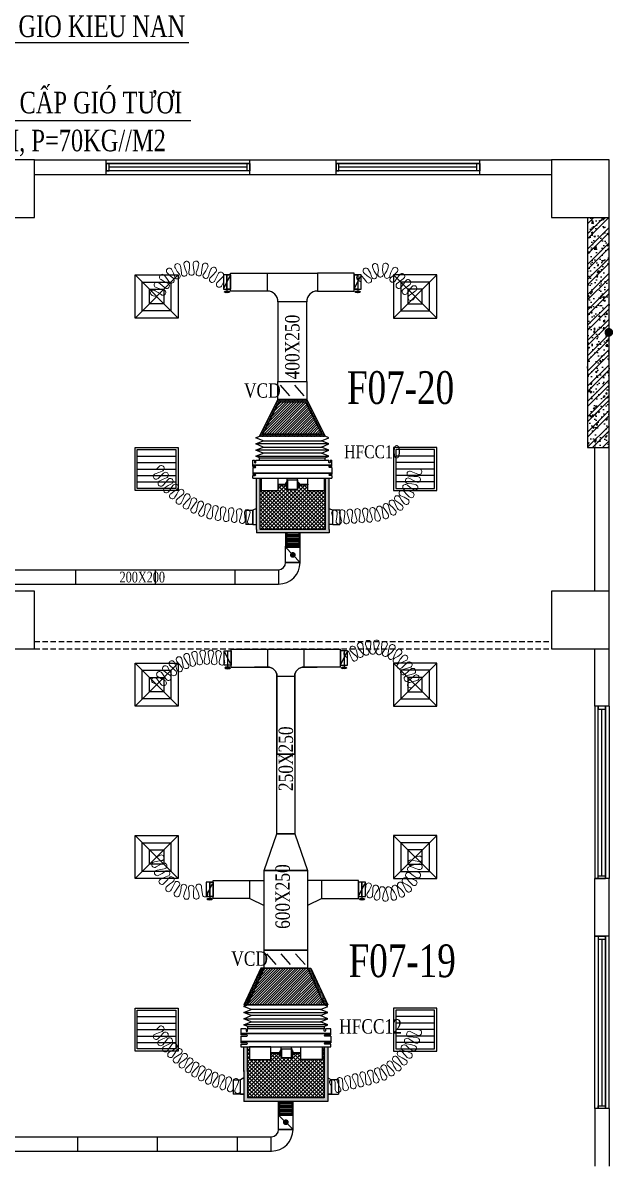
# Model space of a CAD drawing. Header units: metres. Extents: x 352651 to 1421851, y -87441 to -24441.
# Drawn here: x 925221 to 933439, y -48460 to -32552 of the extents above; entities that cross this region are included whole.
import ezdxf
from ezdxf.enums import TextEntityAlignment as Align

# ---------------------------------------------------------------- set-up
doc = ezdxf.new("R2010")
doc.units = ezdxf.units.M
doc.header["$LTSCALE"] = 300
doc.header["$MEASUREMENT"] = 0
doc.linetypes.add('DASHED2', pattern=[0.375, 0.25, -0.125])
for name, color, linetype in [('100', 2, 'CONTINUOUS'), ('bat noi mem', 4, 'CONTINUOUS'), ('CUA', 8, 'CONTINUOUS'), ('CUAGIO', 2, 'CONTINUOUS'), ('HATCH', 145, 'CONTINUOUS'), ('KHUAT', 8, 'DASHED2'), ('KT', 1, 'CONTINUOUS'), ('THAY', 9, 'CONTINUOUS'), ('thiet bi', 11, 'CONTINUOUS'), ('TUONG', 7, 'CONTINUOUS'), ('vach', 6, 'CONTINUOUS')]:
    doc.layers.add(name, color=color, linetype=linetype)
doc.layers.add('noi mem', color=5, linetype='BATTING', lineweight=0)
doc.styles.add('20', font='vntimeh.shx', dxfattribs={"width": 0.75, "bigfont": 'vns.shx'})
doc.styles.add('PHU', font='vntimeh.shx', dxfattribs={"width": 0.8})
doc.styles.add('ROMANS', font='romans.shx', dxfattribs={"width": 0.75, "bigfont": 'romancvn.shx'})
doc.styles.add('VNCC-RMD', font='vntimeh.shx', dxfattribs={"width": 0.75, "height": 300, "bigfont": 'vns.shx'})
doc.linetypes.add('BATTING', pattern='A,0.0001,-0.1,[134,ltypeshp.shx,S=0.1,R=0,X=-0.1,Y=0],-0.2,[134,ltypeshp.shx,S=0.1,R=180,X=0.1,Y=0],-0.1', length=0.4001)
pattern_1 = [(0, (467695.674, -331490.506), (6.25, 12.5), [0, -12.5])]

# ---------------------------------------------------------------- blocks, each defined once
blk = doc.blocks.new('cot1')
at = {"layer": 'vach'}
blk.add_lwpolyline([(-400, -400), (400, -400), (400, 400), (-400, 400)], close=True, dxfattribs=at)
blk = doc.blocks.new('SAD')
at = {"layer": 'CUAGIO', "color": 8}
for p, q in [((-300, -300), (300, 300)), ((300, -300), (-300, 300))]:
    blk.add_line(p, q, dxfattribs=at)
at = {"layer": 'CUAGIO'}
blk.add_lwpolyline([(300, -300), (300, 300), (-300, 300), (-300, -300)], close=True, dxfattribs=at)
at = {"layer": 'CUAGIO', "color": 8}
for points in [[(200, -200), (200, 200), (-200, 200), (-200, -200)], [(100, -100), (100, 100), (-100, 100), (-100, -100)]]:
    blk.add_lwpolyline(points, close=True, dxfattribs=at)
blk = doc.blocks.new('SAG')
at = {"layer": 'CUAGIO'}
for p, q in [((-300, 300), (-300, -300)), ((300, 300), (-300, 300)), ((300, -300), (300, 300)), ((-300, -300), (300, -300))]:
    blk.add_line(p, q, dxfattribs=at)
at = {"layer": 'CUAGIO', "color": 8}
for p, q in [((-270, 270), (-270, -270)), ((270, 270), (-270, 270)), ((-180, -270), (-180, 270)), ((-90, -270), (-90, 270)), ((0, -270), (0, 270)), ((90, -270), (90, 270)), ((180, -270), (180, 270)), ((270, -270), (270, 270)), ((-270, -270), (270, -270))]:
    blk.add_line(p, q, dxfattribs=at)
blk = doc.blocks.new('1-van gio D200')
at = {"layer": 'CUAGIO'}
h = blk.add_hatch(dxfattribs=at)
h.set_pattern_fill('ANSI31', color=256, scale=100, style=0)
edge = h.paths.add_edge_path()
edge.add_ellipse((486127, -58494), major_axis=(-38.1, 0), ratio=0.310482, start_angle=0, end_angle=360, ccw=False)
for p, q in [((486167, -58437), (486087, -58277)), ((486127, -58257), (486127, -58494))]:
    blk.add_line(p, q, dxfattribs=at)
at = {"layer": 'CUAGIO', "const_width": 3}
for points in [[(486127, -58457), (486177, -58457), (486177, -58257), (486077, -58257), (486077, -58457), (486127, -58457)], [(486167, -58437), (486087, -58277)], [(486127, -58257), (486127, -58494)]]:
    blk.add_lwpolyline(points, dxfattribs=at)
at = {"layer": 'CUAGIO'}
blk.add_lwpolyline([(486177, -58457), (486077, -58457), (486077, -58257), (486177, -58257)], close=True, dxfattribs=at)
at = {"layer": 'CUAGIO', "const_width": 5.35}
blk.add_lwpolyline([(486131, -58357, -1), (486123, -58357, -1)], format="xyb", close=True, dxfattribs=at)
at = {"layer": 'CUAGIO', "extrusion": (0, 0, -1)}
blk.add_ellipse((486127, -58494), major_axis=(-38.1, 0), ratio=0.310482, start_param=-1.570796, end_param=4.712389, dxfattribs=at)
blk = doc.blocks.new('bac noi mem')
at = {"layer": 'bat noi mem'}
for p, q in [((493887, -64673), (493867, -64693)), ((494067, -64693), (493867, -64693)), ((493867, -64693), (493887, -64713)), ((493887, -64713), (493867, -64733)), ((494067, -64733), (493867, -64733)), ((493867, -64733), (493887, -64753)), ((494047, -64673), (493887, -64673)), ((494047, -64713), (493887, -64713)), ((494047, -64673), (494067, -64693)), ((494067, -64693), (494047, -64713)), ((494047, -64713), (494067, -64733)), ((494067, -64733), (494047, -64753)), ((493887, -64753), (493867, -64773)), ((494067, -64773), (493867, -64773)), ((493867, -64773), (493887, -64793)), ((493887, -64793), (493867, -64813)), ((494067, -64813), (493867, -64813)), ((493867, -64813), (493887, -64833)), ((493887, -64833), (493867, -64853)), ((494067, -64853), (493867, -64853)), ((493867, -64853), (493887, -64873)), ((494047, -64753), (493887, -64753)), ((494047, -64793), (493887, -64793)), ((494047, -64833), (493887, -64833)), ((494047, -64873), (493887, -64873)), ((494047, -64753), (494067, -64773)), ((494067, -64773), (494047, -64793)), ((494047, -64793), (494067, -64813)), ((494067, -64813), (494047, -64833)), ((494047, -64833), (494067, -64853)), ((494067, -64853), (494047, -64873))]:
    blk.add_line(p, q, dxfattribs=at)

msp = doc.modelspace()

# ---------------------------------------------------------------- hatches: boundary and pattern name
at = {"layer": 'CUAGIO'}
h = msp.add_hatch(dxfattribs=at)
h.set_pattern_fill('DOTS', color=256, scale=200, style=0)
h.set_pattern_definition([(0, (85841.88, -151738.828), (6.25, 12.5), [0, -12.5])])
h.paths.add_polyline_path([(929380.7, -38273.9), (928564.1, -38273.9), (928790.9, -37823.9), (929153.9, -37823.9)], flags=16)
h.paths.add_polyline_path([(929429.4, -38303.9), (928515.4, -38303.9), (928772.4, -37793.9), (929172.4, -37793.9)])
h = msp.add_hatch(dxfattribs=at)
h.set_pattern_fill('ANSI31', color=256, scale=200, style=0)
h.set_pattern_definition([(45, (85841.88, -151738.828), (-17.6776695, 17.6776695), [])])
h.paths.add_polyline_path([(929231.1, -37977), (929182.1, -37977), (929182.1, -38273.9), (929380.7, -38273.9)])
h.paths.add_polyline_path([(929182.1, -37977), (928713.7, -37977), (928582.1, -38238.1), (928582.1, -38273.9), (929182.1, -38273.9)])
h.paths.add_polyline_path([(929182.1, -37879.9), (929153.9, -37823.9), (928790.9, -37823.9), (928713.7, -37977), (929182.1, -37977)])
h.paths.add_polyline_path([(929182.1, -37879.9), (929182.1, -37977), (929231.1, -37977)])
h = msp.add_hatch(dxfattribs=at)
h.set_pattern_fill('DOTS', color=2, scale=200, style=0)
h.set_pattern_definition([(0, (355867.373, 17943.082), (6.25, 12.5), [0, -12.5])])
h.paths.add_polyline_path([(929436.4, -39599.4), (928522.8, -39599.4), (928522.8, -38889.4), (928472.8, -38889.4), (928472.8, -39599.4), (928472.8, -39649.4), (929486.4, -39649.4), (929486.4, -39599.4), (929486.4, -38889.4), (929436.4, -38889.4)])
at = {"layer": 'CUAGIO', "ltscale": 1.5}
h = msp.add_hatch(dxfattribs=at)
h.set_pattern_fill('ANSI37', color=9, scale=300, style=0)
h.set_pattern_definition([(45, (466693.974, -539.78), (-26.5165043, 26.5165043), []), (135, (466693.974, -539.78), (-26.5165043, -26.5165043), [])])
h.paths.add_polyline_path([(929436.4, -39599.4), (929436.4, -38889.4), (929417.3, -38889.4), (929417.3, -39064.4), (929187.1, -39064.4), (929187.1, -38981.5), (929067.4, -38981.5), (929067.4, -38997.1), (929056.9, -38997.1), (929056.9, -39012.9), (929047, -39012.9), (929047, -39037.9, -1), (929040.5, -39040), (928904.3, -39040, -1), (928897.8, -39037.9), (928897.8, -39012.9), (928887.9, -39012.9), (928887.9, -38997.1), (928877.4, -38997.1), (928877.4, -38981.5), (928772.1, -38981.5), (928772.1, -39064.4), (928541.9, -39064.4), (928541.9, -38889.4), (928522.8, -38889.4), (928522.8, -39599.4)])
at = {"layer": 'CUAGIO'}
h = msp.add_hatch(dxfattribs=at)
h.set_pattern_fill('DOTS', color=256, scale=200, style=0)
h.set_pattern_definition(pattern_1)
h.paths.add_polyline_path([(928348.6, -46215.4), (928298.6, -46215.4), (928532.1, -45705.4), (928582.1, -45705.4)])
h = msp.add_hatch(dxfattribs=at)
h.set_pattern_fill('ANSI31', color=256, scale=200, style=0)
h.set_pattern_definition([(45, (85841.88, -89186.35), (-17.6776695, 17.6776695), [])])
h.paths.add_polyline_path([(929182.1, -45705.4), (928582.1, -45705.4), (928348.6, -46215.4), (929415.6, -46215.4)])
h = msp.add_hatch(dxfattribs=at)
h.set_pattern_fill('DOTS', color=256, scale=200, style=0)
h.set_pattern_definition(pattern_1)
h.paths.add_polyline_path([(929182.1, -45705.4), (929232.1, -45705.4), (929465.6, -46215.4), (929415.6, -46215.4)])
h = msp.add_hatch(dxfattribs=at)
h.set_pattern_fill('DOTS', color=2, scale=200, style=0)
h.set_pattern_definition([(0, (377788.366, 9924.605), (6.25, 12.5), [0, -12.5])])
h.paths.add_polyline_path([(929465.6, -46800.9), (929415.6, -46800.9), (929415.6, -47510.9), (928348.6, -47510.9), (928348.6, -47128.2), (928348.6, -46800.9), (928298.6, -46800.9), (928298.6, -47143.2), (928298.6, -47560.9), (929465.6, -47560.9)])
at = {"layer": 'CUAGIO', "ltscale": 1.5}
h = msp.add_hatch(dxfattribs=at)
h.set_pattern_fill('ANSI37', color=9, scale=300, angle=360, style=0)
h.set_pattern_definition([(45, (461503.714, -651.24), (-26.5165043, 26.5165043), []), (135, (461503.714, -651.24), (-26.5165043, -26.5165043), [])])
h.paths.add_polyline_path([(929415.6, -47510.9), (929415.6, -46800.9), (929389.6, -46800.9), (929389.6, -46975.9), (929089.6, -46975.9), (929089.6, -46892.9), (928984.3, -46892.9), (928984.3, -46908.6), (928973.8, -46908.6), (928973.8, -46924.4), (928963.9, -46924.4), (928963.9, -46949.3, -1), (928957.4, -46951.4), (928821.2, -46951.4, -1), (928814.8, -46949.3), (928814.8, -46924.4), (928804.9, -46924.4), (928804.9, -46908.6), (928794.3, -46908.6), (928794.3, -46892.9), (928674.7, -46892.9), (928674.7, -46975.9), (928374.7, -46975.9), (928374.7, -46800.9), (928348.6, -46800.9), (928348.6, -47143.2), (928348.6, -47510.9)])
at = {"layer": 'HATCH', "linetype": 'Continuous'}
h = msp.add_hatch(dxfattribs=at)
h.set_pattern_fill('ANSI32,_O', color=256, scale=400)
h.set_pattern_definition([(45, (444749.62, -347750.56), (-106.066017, 106.066017), []), (45, (444820.33, -347750.56), (-106.066017, 106.066017), [])])
h.paths.add_polyline_path([(933282.1, -35259.6), (933082.1, -35259.6), (933082.1, -38459.6), (933282.1, -38459.6)])
h.paths.add_polyline_path([(933382.1, -35259.6), (933282.1, -35259.6), (933282.1, -38459.6), (933382.1, -38459.6)])
h = msp.add_hatch(dxfattribs=at)
h.set_pattern_fill('AR-CONC,_O', color=256, scale=30)
h.set_pattern_definition([(50, (444749.62, -347750.56), (215.178055, -18.82564), [22.5, -247.5]), (355, (444749.62, -347750.56), (-41.6254, 225.65764), [18, -198]), (100.4514, (444767.56, -347752.12), (173.552815, 206.83186), [19.12206, -210.34263]), (46.1842, (444749.62, -347690.56), (320.17231, -49.6557), [33.75, -371.25]), (96.6356, (444776.3, -347694.7), (280.39881, 292.23536), [28.68309, -315.5139]), (351.1842, (444749.62, -347690.56), (280.39858, 292.23558), [27, -297]), (21, (444779.62, -347705.56), (179.072116, -120.785667), [22.5, -247.5]), (326, (444779.62, -347705.56), (72.9946, 217.54501), [18, -198]), (71.4514, (444794.55, -347715.62), (252.06679, 96.75915), [19.12206, -210.34263]), (37.5, (444749.624, -347750.555), (3.647957, 99.868156), [0, -195.6, 0, -201, 0, -198.75]), (7.5, (444749.62, -347750.56), (78.920861, 118.323514), [0, -114.6, 0, -191.1, 0, -75.75]), (327.5, (444682.724, -347750.555), (160.146731, -6.766462), [0, -75, 0, -234, 0, -310.5]), (317.5, (444652.72, -347750.56), (174.95585, 30.031495), [0, -97.5, 0, -155.4, 0, -220.5])])
h.paths.add_polyline_path([(933282.1, -35259.6), (933082.1, -35259.6), (933082.1, -38459.6), (933282.1, -38459.6)])
h.paths.add_polyline_path([(933382.1, -35259.6), (933282.1, -35259.6), (933282.1, -38459.6), (933382.1, -38459.6), (933382.1, -36888, -0.4466567), (933348.9, -36858.2, -0.4466567), (933382.1, -36828.4)])

# ---------------------------------------------------------------- linework, layer by layer
at = {"layer": '100', "color": 3}
msp.add_line((922429.6, -33912.1), (927560, -33912.1), dxfattribs=at)
at = {"layer": 'bat noi mem'}
for p, q in [((929429.4, -38303.9), (928515.4, -38303.9)), ((929479.4, -38411.1), (928465.4, -38411.1)), ((928565.4, -38368.2), (929379.4, -38368.2)), ((928565.4, -38453.9), (929379.4, -38453.9)), ((929479.4, -38496.8), (928465.4, -38496.8)), ((928465.4, -38582.5), (929479.4, -38582.5)), ((929379.4, -38539.6), (928565.4, -38539.6)), ((928348.6, -46215.4), (929415.6, -46215.4)), ((929415.6, -46215.4), (928348.6, -46215.4)), ((929365.6, -46279.7), (928398.6, -46279.7)), ((928298.6, -46322.5), (929465.6, -46322.5)), ((928298.6, -46408.2), (929465.6, -46408.2)), ((929365.6, -46365.4), (928398.6, -46365.4)), ((929465.6, -46493.9), (928298.6, -46493.9)), ((928398.6, -46451.1), (929365.6, -46451.1)), ((928782.1, -47569.6), (928790.8, -47560.9)), ((928982.1, -47569.6), (928973.4, -47560.9)), ((928982.1, -47569.6), (928782.1, -47569.6)), ((928782.1, -47569.6), (928802.1, -47589.6)), ((928802.1, -47589.6), (928782.1, -47609.6)), ((928982.1, -47609.6), (928782.1, -47609.6)), ((928782.1, -47609.6), (928802.1, -47629.6)), ((928802.1, -47629.6), (928782.1, -47649.6)), ((928982.1, -47649.6), (928782.1, -47649.6)), ((928782.1, -47649.6), (928802.1, -47669.6)), ((928802.1, -47669.6), (928782.1, -47689.6)), ((928982.1, -47689.6), (928782.1, -47689.6)), ((928782.1, -47689.6), (928802.1, -47709.6)), ((928802.1, -47709.6), (928782.1, -47729.6)), ((928962.1, -47589.6), (928802.1, -47589.6)), ((928962.1, -47629.6), (928802.1, -47629.6)), ((928962.1, -47669.6), (928802.1, -47669.6)), ((928962.1, -47709.6), (928802.1, -47709.6)), ((928982.1, -47569.6), (928962.1, -47589.6)), ((928962.1, -47589.6), (928982.1, -47609.6)), ((928982.1, -47609.6), (928962.1, -47629.6)), ((928962.1, -47629.6), (928982.1, -47649.6)), ((928982.1, -47649.6), (928962.1, -47669.6)), ((928962.1, -47669.6), (928982.1, -47689.6)), ((928982.1, -47689.6), (928962.1, -47709.6)), ((928962.1, -47709.6), (928982.1, -47729.6)), ((928982.1, -47729.6), (928782.1, -47729.6)), ((928782.1, -47729.6), (928802.1, -47749.6)), ((928962.1, -47749.6), (928802.1, -47749.6)), ((928982.1, -47729.6), (928962.1, -47749.6))]:
    msp.add_line(p, q, dxfattribs=at)
for points in [[(928515.4, -38603.9), (928465.4, -38582.5), (928565.4, -38539.6), (928465.4, -38496.8), (928565.4, -38453.9), (928465.4, -38411.1), (928565.4, -38368.2), (928465.4, -38325.3), (928515.4, -38303.9)], [(929429.4, -38603.9), (929479.4, -38582.5), (929379.4, -38539.6), (929479.4, -38496.8), (929379.4, -38453.9), (929479.4, -38411.1), (929379.4, -38368.2), (929479.4, -38325.3), (929429.4, -38303.9)], [(928348.6, -46515.4), (928298.6, -46493.9), (928398.6, -46451.1), (928298.6, -46408.2), (928398.6, -46365.4), (928298.6, -46322.5), (928398.6, -46279.7), (928298.6, -46236.8), (928348.6, -46215.4)], [(929415.6, -46515.4), (929465.6, -46493.9), (929365.6, -46451.1), (929465.6, -46408.2), (929365.6, -46365.4), (929465.6, -46322.5), (929365.6, -46279.7), (929465.6, -46236.8), (929415.6, -46215.4)]]:
    msp.add_lwpolyline(points, dxfattribs=at)
at = {"layer": 'CUA', "linetype": 'Continuous'}
for p, q in [((926382.1, -34509.6), (928382.1, -34509.6)), ((928382.1, -34509.6), (926382.1, -34509.6)), ((929582.1, -34509.6), (931582.1, -34509.6)), ((931582.1, -34509.6), (929582.1, -34509.6)), ((928382.1, -34609.6), (926382.1, -34609.6)), ((928342.1, -34559.6), (926422.1, -34559.6)), ((931582.1, -34609.6), (929582.1, -34609.6)), ((931542.1, -34559.6), (929622.1, -34559.6)), ((933232.1, -44459.6), (933232.1, -42059.6)), ((933282.1, -44419.6), (933282.1, -42099.6)), ((933332.1, -42059.6), (933332.1, -44459.6)), ((933332.1, -44459.6), (933332.1, -42059.6)), ((933232.1, -45259.6), (933232.1, -47659.6)), ((933282.1, -45299.6), (933282.1, -47619.6)), ((933332.1, -47659.6), (933332.1, -45259.6)), ((933332.1, -45259.6), (933332.1, -47659.6))]:
    msp.add_line(p, q, dxfattribs=at)
for points in [[(926382.1, -34609.6), (926422.1, -34609.6), (926422.1, -34509.6), (926382.1, -34509.6)], [(928382.1, -34609.6), (928342.1, -34609.6), (928342.1, -34509.6), (928382.1, -34509.6)], [(929582.1, -34609.6), (929622.1, -34609.6), (929622.1, -34509.6), (929582.1, -34509.6)], [(931582.1, -34609.6), (931542.1, -34609.6), (931542.1, -34509.6), (931582.1, -34509.6)], [(933232.1, -42059.6), (933232.1, -42099.6), (933332.1, -42099.6), (933332.1, -42059.6)], [(933232.1, -44459.6), (933232.1, -44419.6), (933332.1, -44419.6), (933332.1, -44459.6)], [(933232.1, -45259.6), (933232.1, -45299.6), (933332.1, -45299.6), (933332.1, -45259.6)], [(933232.1, -47659.6), (933232.1, -47619.6), (933332.1, -47619.6), (933332.1, -47659.6)]]:
    msp.add_lwpolyline(points, close=True, dxfattribs=at)
at = {"layer": 'CUAGIO', "color": 3}
msp.add_line((927530, -32831.9), (922792.4, -32831.9), dxfattribs=at)
at = {"layer": 'CUAGIO', "ltscale": 1.5}
for p, q in [((928622.4, -36033.9), (929322.4, -36033.9)), ((928122.1, -41265.4), (929642.1, -41265.4))]:
    msp.add_line(p, q, dxfattribs=at)
at = {"layer": 'CUAGIO', "color": 2}
for p, q in [((928772.4, -36433.9), (928772.4, -37543.9)), ((929172.4, -37543.9), (929172.4, -36433.9)), ((928472.8, -39599.4), (928472.8, -39649.4)), ((929436.4, -39599.4), (928522.8, -39599.4)), ((929486.4, -39599.4), (929486.4, -39649.4)), ((929415.6, -46800.9), (929415.6, -47510.9)), ((929465.6, -46800.9), (929465.6, -47560.9)), ((929465.6, -47560.9), (928298.6, -47560.9)), ((929415.6, -47510.9), (928348.6, -47510.9)), ((928782.1, -47950.9), (928782.1, -47560.9)), ((928982.1, -47950.9), (928982.1, -47560.9)), ((928782.1, -47749.6), (928982.1, -47749.6)), ((928782.1, -47949.6), (928982.1, -47949.6))]:
    msp.add_line(p, q, dxfattribs=at)
at = {"layer": 'CUAGIO'}
for p, q in [((929172.4, -36433.9), (928772.4, -36433.9)), ((928939.3, -37743.2), (928805.5, -37594.6)), ((929139.3, -37743.2), (929005.5, -37594.6)), ((928472.8, -39599.4), (928472.8, -38889.4)), ((928522.8, -38889.4), (928522.8, -38889.4)), ((928522.8, -39599.4), (928522.8, -38889.4)), ((929436.4, -38889.4), (929436.4, -38889.4)), ((929436.4, -39599.4), (929436.4, -38889.4)), ((929486.4, -39599.4), (929486.4, -38889.4)), ((928323.1, -39334.1), (928323.1, -39534.1)), ((928422.8, -39334.1), (928422.8, -39534.1)), ((928422.8, -39534.1), (928422.8, -39334.1)), ((929536.4, -39534.1), (929536.4, -39334.1)), ((929536.4, -39534.1), (929536.4, -39334.1)), ((929636.1, -39334.1), (929636.1, -39534.1)), ((928422.8, -39534.1), (928323.1, -39534.1)), ((929536.4, -39534.1), (929636.1, -39534.1)), ((929486.4, -39649.4), (928472.8, -39649.4)), ((929079.6, -40060.3), (929079.6, -39649.4)), ((928879.6, -40060.3), (928879.6, -39835.1)), ((929079.6, -39849.4), (928879.6, -39849.4)), ((928879.6, -39849.4), (929079.6, -40060.3)), ((929079.6, -40060.3), (929079.6, -39915.3)), ((928879.6, -40060.3), (929079.6, -40060.3)), ((929079.6, -40060.3), (928879.6, -40060.3)), ((929079.6, -40060.3), (928879.6, -40060.3)), ((918582, -40160.3), (928779.6, -40160.3)), ((925952, -40160.3), (925952, -40360.3)), ((927062, -40160.3), (927062, -40360.3)), ((928172, -40160.3), (928172, -40360.3)), ((928779.6, -40160.3), (928779.6, -40360.3)), ((923890.8, -40360.3), (928779.6, -40360.3)), ((928122.1, -41515.4), (928122.1, -41265.4)), ((928632.1, -41515.4), (928632.1, -41265.4)), ((929132.1, -41265.4), (929132.1, -41515.4)), ((929642.1, -41515.4), (929642.1, -41265.4)), ((928757.1, -41640.4), (929007.1, -41640.4)), ((927872.1, -44733.5), (927872.1, -44483.5)), ((927872.1, -44483.5), (928582.1, -44483.5)), ((928382.1, -44733.5), (928382.1, -44483.5)), ((929892.1, -44483.5), (929182.1, -44483.5)), ((929382.1, -44733.5), (929382.1, -44483.5)), ((929892.1, -44733.5), (929892.1, -44483.5)), ((928382.1, -44733.5), (927872.1, -44733.5)), ((928382.1, -44733.5), (928582.1, -44833.5)), ((929382.1, -44733.5), (929182.1, -44833.5)), ((929382.1, -44733.5), (929892.1, -44733.5)), ((929182.1, -45455.4), (928582.1, -45455.4)), ((928749.1, -45654.7), (928615.2, -45506.1)), ((928949.1, -45654.7), (928815.2, -45506.1)), ((929149.1, -45654.7), (929015.2, -45506.1)), ((928532.1, -45705.4), (928298.6, -46215.4)), ((928582.1, -45705.4), (928348.6, -46215.4)), ((928582.1, -45705.4), (928532.1, -45705.4)), ((928532.1, -45705.4), (929232.1, -45705.4)), ((928582.1, -45705.4), (928532.1, -45705.4)), ((929182.1, -45705.4), (929415.6, -46215.4)), ((929182.1, -45705.4), (929232.1, -45705.4)), ((929182.1, -45705.4), (929232.1, -45705.4)), ((929232.1, -45705.4), (929465.6, -46215.4)), ((929465.6, -46215.4), (928298.6, -46215.4)), ((928298.6, -46215.4), (929465.6, -46215.4)), ((928348.6, -46215.4), (929415.6, -46215.4)), ((929415.6, -46215.4), (928348.6, -46215.4)), ((928298.6, -47143.2), (928298.6, -46800.9)), ((928348.6, -47143.2), (928348.6, -46800.9)), ((929415.6, -47128.2), (929415.6, -46800.9)), ((928298.6, -47128.2), (928298.6, -47560.9)), ((928348.6, -47128.2), (928348.6, -47510.9)), ((929415.6, -47128.2), (929415.6, -47509.1)), ((928148.9, -47256.9), (928148.9, -47456.9)), ((928248.6, -47456.9), (928248.6, -47256.9)), ((928248.6, -47456.9), (928248.6, -47256.9)), ((929515.6, -47256.9), (929515.6, -47456.9)), ((929515.6, -47456.9), (929515.6, -47256.9)), ((929615.3, -47256.9), (929615.3, -47456.9)), ((928248.6, -47456.9), (928148.9, -47456.9)), ((929515.6, -47456.9), (929615.3, -47456.9)), ((928782.1, -47749.6), (928982.1, -47949.6)), ((928782.1, -47963.5), (928782.1, -47752.6)), ((928982.1, -47963.5), (928982.1, -47752.6)), ((928982.1, -47963.5), (928982.1, -47752.6)), ((928982.1, -47949.6), (928782.1, -47949.6)), ((918507.1, -48049.6), (928682.1, -48049.6)), ((925987.1, -48249.6), (925987.1, -48049.6)), ((927097.1, -48249.6), (927097.1, -48049.6)), ((928207.1, -48250.9), (928207.1, -48050.9)), ((928678, -48249.6), (928678, -48049.6)), ((921547.1, -48249.6), (928682.1, -48249.6))]:
    msp.add_line(p, q, dxfattribs=at)
for points in [[(928062.4, -36058.9), (928112.4, -36058.9), (928112.4, -36258.9), (928062.4, -36258.9)], [(928622.4, -36283.9), (928112.4, -36283.9), (928112.4, -36033.9), (928622.4, -36033.9)], [(929322.4, -36283.9), (929832.4, -36283.9), (929832.4, -36033.9), (929322.4, -36033.9)], [(929832.4, -36058.9), (929882.4, -36058.9), (929882.4, -36258.9), (929832.4, -36258.9)], [(928772.4, -37543.9), (929172.4, -37543.9), (929172.4, -37793.9), (928772.4, -37793.9)], [(929429.4, -38303.9), (928515.4, -38303.9), (928772.4, -37793.9), (929172.4, -37793.9)], [(929380.7, -38273.9), (928564.1, -38273.9), (928790.9, -37823.9), (929153.9, -37823.9)], [(929079.6, -39649.4), (928879.6, -39649.4), (928879.6, -39849.4), (929079.6, -39849.4)], [(928757.1, -43835.4), (928757.1, -42725.4), (929007.1, -42725.4), (929007.1, -43835.4)], [(929182.1, -44345.4), (928582.1, -44345.4), (928757.1, -43835.4), (929007.1, -43835.4)], [(927872.1, -44708.5), (927822.1, -44708.5), (927822.1, -44508.5), (927872.1, -44508.5)], [(929892.1, -44708.5), (929942.1, -44708.5), (929942.1, -44508.5), (929892.1, -44508.5)], [(928582.1, -45455.4), (929182.1, -45455.4), (929182.1, -45705.4), (928582.1, -45705.4)]]:
    msp.add_lwpolyline(points, close=True, dxfattribs=at)
for points, const_width in [([(928867.4, -37668.9, 1), (928877.4, -37668.9, 1)], 10), ([(929067.4, -37668.9, 1), (929077.4, -37668.9, 1)], 10), ([(928959.6, -39954.9, 1), (928999.6, -39954.9, 1)], 40), ([(928677.1, -45580.4, 1), (928687.1, -45580.4, 1)], 10), ([(928877.1, -45580.4, 1), (928887.1, -45580.4, 1)], 10), ([(929077.1, -45580.4, 1), (929087.1, -45580.4, 1)], 10), ([(928862.1, -47848.3, 1), (928902.1, -47848.3, 1)], 40)]:
    msp.add_lwpolyline(points, format="xyb", close=True, dxfattribs=dict(at, const_width=const_width))
for points in [[(928323.1, -39334.1), (928422.8, -39334.1)], [(928472.8, -39308.9), (928422.8, -39334.1)], [(929486.4, -39308.9), (929536.4, -39334.1)], [(929636.1, -39334.1), (929536.4, -39334.1)], [(928422.8, -39534.1), (928472.8, -39534.1)], [(928422.8, -39534.1), (928472.8, -39534.1)], [(929536.4, -39534.1), (929486.4, -39534.1)], [(929536.4, -39534.1), (929486.4, -39534.1)], [(928298.6, -47231.7), (928248.6, -47256.9)], [(929465.6, -47231.7), (929515.6, -47256.9)], [(928148.9, -47256.9), (928248.6, -47256.9)], [(929615.3, -47256.9), (929515.6, -47256.9)], [(928298.6, -47456.9), (928248.6, -47456.9)], [(928248.6, -47456.9), (928298.6, -47456.9)], [(929465.6, -47456.9), (929515.6, -47456.9)], [(929515.6, -47456.9), (929465.6, -47456.9)]]:
    msp.add_lwpolyline(points, dxfattribs=at)
for points in [[(928122.1, -41515.4), (928632.1, -41515.4, -0.4142136), (928757.1, -41640.4), (928757.1, -42725.4), (929007.1, -42725.4), (929007.1, -41640.4, -0.4142136), (929132.1, -41515.4), (929317.1, -41515.4)], [(929642.1, -41515.4), (929132.1, -41515.4, 0.4142136), (929007.1, -41640.4), (929007.1, -42725.4), (928757.1, -42725.4), (928757.1, -41640.4, 0.4142136), (928632.1, -41515.4), (928447.1, -41515.4)]]:
    msp.add_lwpolyline(points, format="xyb", dxfattribs=at)
at = {"layer": 'CUAGIO', "color": 2}
msp.add_lwpolyline([(928582.1, -44345.4), (929182.1, -44345.4), (929182.1, -45455.4), (928582.1, -45455.4)], close=True, dxfattribs=at)
at = {"layer": 'CUAGIO'}
for centre, radius, start, end in [((928622.4, -36433.9), 150, 0, 90), ((929322.4, -36433.9), 150, 90, 180), ((928779.6, -40060.3), 100, 270, 0), ((928779.6, -40060.3), 300, 270, 0), ((928682.1, -47949.6), 100, 270, 0), ((928682.1, -47949.6), 300, 270, 0)]:
    msp.add_arc(centre, radius, start, end, dxfattribs=at)
at = {"layer": 'HATCH', "linetype": 'Continuous', "const_width": 60}
msp.add_lwpolyline([(933408.9, -36858.2, -1), (933348.9, -36858.2, -1)], format="xyb", close=True, dxfattribs=at)
at = {"layer": 'KHUAT'}
for p, q in [((925382.1, -41159.6), (932582.1, -41159.6)), ((925382.1, -41259.6), (932582.1, -41259.6))]:
    msp.add_line(p, q, dxfattribs=at)
at = {"layer": 'noi mem', "linetype": 'ByBlock', "ltscale": 1.5}
for points in [[(927082.1, -36359.6), (927032.8, -36347.9, -1.3333333), (927061.8, -36278.7), (927104.7, -36305.7), (927147.4, -36332.9, 1.3333333), (927176.7, -36263.9), (927127.6, -36252), (927078.8, -36235.4, -1.3333333), (927114.1, -36169.2), (927155.1, -36200.5), (927190.6, -36235.4, 1.3333333), (927233.5, -36173.8), (927188.4, -36152.6), (927144.8, -36125.1, -1.3333333), (927194.6, -36069), (927227.1, -36109), (927253.6, -36151.2, 1.3333333), (927309.6, -36101.4), (927270.7, -36070.2), (927234.8, -36033.2, -1.3333333), (927296.3, -35990.3), (927318.6, -36036.8), (927334.4, -36084, 1.3333333), (927400.6, -36048.7), (927370.1, -36009.3), (927343.8, -35964.9, -1.3333333), (927413.6, -35937.6), (927424.4, -35988), (927428.8, -36037.6, 1.3333333), (927501.3, -36018.7), (927480.9, -35973.2), (927465.7, -35924, -1.3333333), (927540, -35913.7), (927538.7, -35965.2), (927531.3, -36014.5, 1.3333333), (927606.3, -36013.1), (927597, -35964.1), (927593.7, -35912.7, -1.3333333), (927668.4, -35920), (927655.1, -35969.8), (927636.4, -36016.1, 1.3333333), (927709.7, -36032.1), (927712.1, -35982.4), (927720.9, -35931.6, -1.3333333), (927791.8, -35956.2), (927767.2, -36001.5), (927738.3, -36042.1, 1.3333333), (927805.7, -36074.8), (927819.7, -36027), (927840.1, -35979.7, -1.3333333), (927903.3, -36020.1), (927868.9, -36058.4), (927833.4, -36094.6, 1.3333333), (927894.9, -36137.6), (927916.7, -36091.9), (927938.6, -36046.2, -1.3333333), (928000, -36089.2), (927964.6, -36125.4), (927929.1, -36161.6, 1.3333333), (927990.5, -36204.6), (928012.4, -36158.9)], [(929932.4, -36158.9), (929889.9, -36131.5, -1.3333333), (929939.6, -36075.4), (929972, -36114.2), (930003.6, -36153.3, 1.3333333), (930054, -36097.7), (930012, -36070), (929973.9, -36034.4, -1.3333333), (930032.7, -35987.8), (930058.7, -36033), (930073.1, -36079.9, 1.3333333), (930140.4, -36046.9), (930112.2, -36006.8), (930092.3, -35958.6, -1.3333333), (930165.1, -35940.6), (930170, -35992.5), (930163.6, -36041.1, 1.3333333), (930238.6, -36039.1), (930229.5, -35990.9), (930231.5, -35938.7, -1.3333333), (930305.2, -35952.6), (930288.1, -36001.9), (930262.1, -36043.5, 1.3333333), (930331.2, -36072.7), (930342.9, -36025.1), (930366.3, -35978.5, -1.3333333), (930427.6, -36021.7), (930391.6, -36059.4), (930351.3, -36089.5, 1.3333333), (930404.9, -36142), (930434.2, -36101.2), (930464.1, -36060.4, -1.3333333), (930517.2, -36113.4), (930476.4, -36143.4), (930435.6, -36173.3, 1.3333333), (930488.7, -36226.3), (930518.6, -36185.5), (930548.5, -36144.8, -1.3333333), (930601.6, -36197.8), (930560.8, -36227.7), (930520, -36257.7, 1.3333333), (930573.1, -36310.7), (930603, -36269.9), (930632.9, -36229.2, -1.3333333), (930686, -36282.2), (930645.2, -36312.1), (930604.4, -36342.1, 1.3333333), (930657.4, -36395.1), (930687.4, -36354.3)], [(927082.1, -38759.6), (927119.5, -38725.1, -1.3333333), (927159.5, -38788.6), (927112.2, -38807.4), (927064.9, -38826.2, 1.3333333), (927104.9, -38889.6), (927142.3, -38855.1), (927178.2, -38819.5, -1.3333333), (927220.3, -38881.6), (927174, -38901.8), (927128.2, -38924.7, 1.3333333), (927173.3, -38984.6), (927208, -38946.9), (927240.2, -38908.1, -1.3333333), (927288.1, -38965.8), (927244, -38990.4), (927200.6, -39017.5, 1.3333333), (927251.2, -39072.8), (927282.1, -39032), (927310.5, -38990.2, -1.3333333), (927363.8, -39043), (927322.2, -39071.8), (927281.6, -39103, 1.3333333), (927337.3, -39153.2), (927364.1, -39109.5), (927388.4, -39065.2, -1.3333333), (927446.5, -39112.7), (927407.9, -39145.3), (927370.5, -39180.2, 1.3333333), (927430.8, -39224.8), (927453.2, -39178.8), (927473.1, -39132.4, -1.3333333), (927535.5, -39174), (927500.2, -39210.2), (927466.3, -39248.6, 1.3333333), (927530.7, -39287.2), (927548.6, -39239.2), (927563.9, -39191.1, -1.3333333), (927630, -39226.5), (927598.3, -39265.9), (927568.3, -39307.4, 1.3333333), (927636.1, -39339.6), (927649.3, -39290.2), (927659.9, -39240.8, -1.3333333), (927729.1, -39269.7), (927701.4, -39311.9), (927675.5, -39356.1, 1.3333333), (927746.1, -39381.6), (927754.5, -39331.2), (927760.3, -39281, -1.3333333), (927831.9, -39303.1), (927808.4, -39347.8), (927786.9, -39394.3, 1.3333333), (927859.6, -39412.9), (927863.1, -39361.8), (927864, -39311.3, -1.3333333), (927937.5, -39326.5), (927918.4, -39373.2), (927901.5, -39421.5, 1.3333333), (927975.6, -39433.1), (927974.2, -39381.9), (927970.8, -39331.3, -1.3333333), (928045.3, -39340.1), (928030.2, -39388.6), (928015.3, -39437.2, 1.3333333), (928089.8, -39445.8), (928086.3, -39395.1), (928082.9, -39344.3, -1.3333333), (928157.4, -39353), (928142.4, -39401.6), (928127.4, -39450.2, 1.3333333), (928201.9, -39458.8), (928198.5, -39408.1), (928195, -39357.3, -1.3333333), (928269.5, -39366), (928254.6, -39414.6), (928239.6, -39463.2, 1.3333333), (928314.1, -39471.8), (928310.6, -39421.1), (928307.2, -39370.4, -1.3333333), (928381.7, -39379), (928366.7, -39427.6), (928351.7, -39476.2, 1.3333333), (928426.2, -39484.8), (928422.8, -39434.1)], [(929536.4, -39434.1), (929522.4, -39384.9, -1.3333333), (929597.2, -39380), (929589.8, -39430.6), (929582.4, -39481.2, 1.3333333), (929657.2, -39476.2), (929643.2, -39427), (929629.1, -39377.9, -1.3333333), (929704, -39372.9), (929696.6, -39423.5), (929689.1, -39474.1, 1.3333333), (929764, -39469.1), (929749.9, -39420), (929735.9, -39370.8, -1.3333333), (929810.7, -39365.8), (929803.3, -39416.4), (929795.9, -39467, 1.3333333), (929870.7, -39462.1), (929856.7, -39412.9), (929842.7, -39363.7, -1.3333333), (929917.5, -39358.7), (929910.1, -39409.3), (929902.7, -39459.9, 1.3333333), (929977.5, -39455), (929963.5, -39405.8), (929949.5, -39356.6, -1.3333333), (930024.3, -39351.7), (930016.9, -39402.3), (930009.6, -39453, 1.3333333), (930084.4, -39447.8), (930070.3, -39398.6), (930053.3, -39350.9, -1.3333333), (930127.7, -39341.4), (930123.3, -39391.8), (930123.2, -39443.5, 1.3333333), (930196.6, -39428.1), (930175.7, -39380.8), (930151.3, -39336.5, -1.3333333), (930223.2, -39315.1), (930226.9, -39365.6), (930235.1, -39416.6, 1.3333333), (930305.1, -39389.5), (930276.8, -39346.3), (930245.6, -39306.4, -1.3333333), (930313.1, -39273.8), (930325, -39323), (930341.3, -39372, 1.3333333), (930406, -39334.1), (930371.1, -39295.9), (930333.9, -39261.6, -1.3333333), (930395.3, -39218.5), (930414.9, -39265.2), (930438.9, -39311, 1.3333333), (930496.6, -39263.1), (930456, -39231), (930413.8, -39203.2, -1.3333333), (930467.4, -39150.8), (930494.3, -39193.7), (930525.4, -39235, 1.3333333), (930574.6, -39178.4), (930529.4, -39153.3), (930483.2, -39132.6, -1.3333333), (930527.8, -39072.3), (930561.2, -39110.3), (930598.5, -39146, 1.3333333), (930638, -39082.3), (930589.4, -39064.8), (930540.4, -39051.8, -1.3333333), (930574.7, -38985.1), (930613.8, -39017.2), (930656.3, -39046.5, 1.3333333), (930685, -38977.2), (930634.2, -38967.8), (930583.9, -38962.9, -1.3333333), (930606.9, -38891.5), (930650.7, -38916.9), (930697.4, -38939, 1.3333333), (930714.6, -38865.9), (930662.9, -38864.8), (930611.8, -38866.4, -1.3333333), (930625.3, -38792.6), (930672.5, -38812.2), (930719.8, -38831.7, 1.3333333), (930733.3, -38758), (930682.1, -38759.6)], [(929742.1, -41390.4), (929703.1, -41357, -1.3333333), (929763.6, -41312.7), (929783.6, -41360), (929803.6, -41407.4, 1.3333333), (929864.1, -41363.1), (929825.1, -41329.7), (929787.7, -41293.6, -1.3333333), (929850.7, -41252.9), (929868.2, -41301.9), (929879.9, -41351.3, 1.3333333), (929946.8, -41317.5), (929914.1, -41278.8), (929885.1, -41235.6, -1.3333333), (929955.3, -41209), (929962.1, -41260.6), (929963.1, -41311.3, 1.3333333), (930035.7, -41292.4), (930011.8, -41247.7), (929992.5, -41199.3, -1.3333333), (930066.7, -41188.1), (930062.6, -41240), (930052.9, -41289.8, 1.3333333), (930127.8, -41286.5), (930113.8, -41237.8), (930105.2, -41186.4, -1.3333333), (930180, -41191.1), (930165.1, -41240.9), (930145.2, -41287.6, 1.3333333), (930219.1, -41300.1), (930215.7, -41249.5), (930218, -41197.5, -1.3333333), (930290.2, -41217.8), (930265.2, -41263.4), (930235.9, -41304.8, 1.3333333), (930305.6, -41332.6), (930312.9, -41282.4), (930326, -41232.1, -1.3333333), (930392.4, -41267), (930358.3, -41306.3), (930321, -41340.7, 1.3333333), (930383.2, -41382.5), (930400.9, -41335), (930424.4, -41288.5, -1.3333333), (930481.9, -41336.6), (930440.3, -41367.9), (930396.6, -41393.7, 1.3333333), (930448.7, -41447.6), (930476, -41404.8), (930508.6, -41364.3, -1.3333333), (930554.8, -41423.5), (930507.5, -41445.3), (930459.4, -41461.3, 1.3333333), (930499, -41525), (930534.7, -41488.9), (930572.9, -41454.6, -1.3333333), (930608.8, -41520.5), (930559.2, -41534), (930509.7, -41547.6, 1.3333333), (930545.6, -41613.4), (930583.8, -41579.1), (930622.1, -41544.8, -1.3333333), (930658, -41610.7), (930608.4, -41624.2), (930558.8, -41637.8, 1.3333333), (930594.7, -41703.6), (930633, -41669.4), (930671.2, -41635.1, -1.3333333), (930707.1, -41700.9), (930657.6, -41714.5), (930608, -41728, 1.3333333), (930643.9, -41793.9), (930682.1, -41759.6)], [(927082.1, -41759.6), (927036.7, -41736.1, -1.3333333), (927084.4, -41678.2), (927116.1, -41718.4), (927147.8, -41758.5, 1.3333333), (927195.6, -41700.7), (927150.1, -41677.2), (927105.4, -41651.6, -1.3333333), (927155.4, -41595.7), (927185.7, -41637.4), (927212.8, -41680.3, 1.3333333), (927266.3, -41627.7), (927223.8, -41599.9), (927182.7, -41568.8, -1.3333333), (927239.4, -41519.8), (927264.2, -41565), (927285.6, -41611, 1.3333333), (927345.3, -41565.6), (927306.8, -41532.7), (927269.9, -41496.6, -1.3333333), (927332.4, -41455.2), (927351.3, -41503.2), (927366.6, -41551.5, 1.3333333), (927431.6, -41514.2), (927397.6, -41476.6), (927365.6, -41436.1, -1.3333333), (927432.9, -41403), (927445.5, -41453), (927454.6, -41502.9, 1.3333333), (927523.8, -41474.2), (927494.8, -41432.5), (927468.3, -41388.3, -1.3333333), (927539.3, -41364), (927545.4, -41415.2), (927548, -41465.9, 1.3333333), (927620.3, -41446.2), (927596.9, -41401.2), (927576.2, -41354, -1.3333333), (927649.7, -41338.9), (927649.2, -41390.5), (927645.3, -41441.1, 1.3333333), (927719.6, -41430.8), (927702.1, -41383.1), (927687.6, -41333.7, -1.3333333), (927762.4, -41328.1), (927755.4, -41379.2), (927745.1, -41428.9, 1.3333333), (927820.1, -41428.1), (927808.8, -41378.7), (927800.4, -41327.9, -1.3333333), (927875.3, -41331.5), (927862.1, -41381.2), (927848.5, -41430.5, 1.3333333), (927923.4, -41434.8), (927915.5, -41384.3), (927907.6, -41333.7, -1.3333333), (927982.4, -41338), (927968.8, -41387.3), (927955.2, -41436.6, 1.3333333), (928030.1, -41440.9), (928022.1, -41390.4)], [(927082.1, -44159.6), (927127.1, -44136.6, -1.3333333), (927151.2, -44207.6), (927101.5, -44216.7), (927051.8, -44225.8, 1.3333333), (927075.8, -44296.8), (927120.8, -44273.9), (927165.9, -44250.9, -1.3333333), (927189.9, -44321.9), (927140.2, -44331), (927090.1, -44341.3, 1.3333333), (927115.6, -44411.9), (927160.7, -44387.7), (927201, -44358.9, -1.3333333), (927235.1, -44425.7), (927188.2, -44441.4), (927142.1, -44464.7, 1.3333333), (927185.2, -44526.1), (927222.8, -44490.8), (927253.5, -44452, -1.3333333), (927304.7, -44506.8), (927263.9, -44534.9), (927226.1, -44569.9, 1.3333333), (927284.3, -44617.1), (927310.7, -44572.8), (927329.7, -44527.1, -1.3333333), (927393.9, -44565.7), (927362.4, -44603.9), (927335.6, -44648, 1.3333333), (927404.7, -44677.4), (927417.9, -44627.5), (927423.5, -44578.3, -1.3333333), (927495.9, -44597.8), (927476.1, -44643.2), (927462.5, -44692.9, 1.3333333), (927536.9, -44702.2), (927535.9, -44650.6), (927527.8, -44601.8, -1.3333333), (927602.8, -44600.6), (927596.2, -44649.7), (927596.8, -44701.3, 1.3333333), (927670.9, -44689.7), (927655.8, -44640.4), (927635.7, -44594.3, -1.3333333), (927708.1, -44574.7), (927714, -44624.7), (927720.4, -44674.8, 1.3333333), (927792.6, -44654.7), (927772.1, -44608.5)], [(929992.1, -44608.5), (929995.4, -44557.3, -1.3333333), (930067.2, -44578.7), (930041.8, -44623.3), (930016.4, -44667.9, 1.3333333), (930088.3, -44689.4), (930091.5, -44638.2), (930094.7, -44587, -1.3333333), (930166.6, -44608.4), (930141.2, -44653), (930117.2, -44699.2, 1.3333333), (930189.8, -44718.1), (930191.3, -44666), (930186.3, -44615.8, -1.3333333), (930260.6, -44625.6), (930242.7, -44672.9), (930230.8, -44723.6, 1.3333333), (930305.8, -44724), (930294.5, -44673.2), (930277.1, -44625.7, -1.3333333), (930351.5, -44616.7), (930345.9, -44666.9), (930347, -44719.1, 1.3333333), (930419.8, -44700.8), (930396.2, -44654.3), (930367.5, -44612.7, -1.3333333), (930437.4, -44585.5), (930444.4, -44635.5), (930458.5, -44685.7, 1.3333333), (930524.4, -44649.9), (930489.9, -44610.8), (930451.8, -44577.6, -1.3333333), (930512.7, -44533.8), (930532, -44580.5), (930558.1, -44625.6, 1.3333333), (930613, -44574.5), (930569.9, -44545.2), (930524.7, -44522.6, -1.3333333), (930572.8, -44465), (930603.1, -44505.4), (930639.7, -44542.6, 1.3333333), (930680.1, -44479.4), (930631, -44461.8), (930581.6, -44451.2, -1.3333333), (930613.8, -44383.4), (930653.3, -44415), (930697.9, -44441.9, 1.3333333), (930721.4, -44370.7), (930669.5, -44365.8), (930619, -44367.8, -1.3333333), (930633.3, -44294.2), (930679.3, -44314.9), (930729.3, -44329.9, 1.3333333), (930734.2, -44255), (930682.7, -44263.2), (930632.8, -44275.1, -1.3333333), (930632.4, -44200.1), (930682.5, -44211.4), (930732.5, -44222.7, 1.3333333), (930732.1, -44147.7), (930682.1, -44159.6)], [(927082.1, -46559.6), (927117.3, -46522.2, -1.3333333), (927159, -46584.5), (927111.1, -46602.8), (927063.2, -46621.1, 1.3333333), (927105, -46683.4), (927140.1, -46646), (927174.4, -46608.1, -1.3333333), (927217.3, -46669.6), (927169.9, -46688.7), (927122.8, -46709.5, 1.3333333), (927167.6, -46769.6), (927201, -46730.4), (927232.8, -46690.5, -1.3333333), (927279.5, -46749.1), (927233.4, -46771.2), (927187.7, -46794.9, 1.3333333), (927236.2, -46852.1), (927267, -46810.8), (927296.3, -46768.9, -1.3333333), (927346.6, -46824.6), (927302, -46849.5), (927257.8, -46876, 1.3333333), (927309.9, -46930), (927338.1, -46886.9), (927364.6, -46843.3, -1.3333333), (927418.3, -46895.6), (927375.3, -46923.3), (927333, -46952.6, 1.3333333), (927388.3, -47003.2), (927413.7, -46958.4), (927437.4, -46913.1, -1.3333333), (927494.3, -46962), (927453.2, -46992.3), (927412.8, -47024.2, 1.3333333), (927471.2, -47071.3), (927493.7, -47024.9), (927514.6, -46978.3, -1.3333333), (927574.4, -47023.5), (927535.3, -47056.3), (927496.9, -47090.7, 1.3333333), (927558.2, -47134), (927577.8, -47086.3), (927595.6, -47038.4, -1.3333333), (927658.2, -47079.8), (927621.2, -47115), (927585.1, -47151.7, 1.3333333), (927649, -47191), (927665.5, -47142.3), (927680.3, -47093.4, -1.3333333), (927745.4, -47130.7), (927710.7, -47168.2), (927677, -47207.1, 1.3333333), (927743.2, -47242.3), (927756.6, -47192.6), (927768.3, -47142.8, -1.3333333), (927835.6, -47176), (927803.3, -47215.6), (927772.1, -47256.5, 1.3333333), (927840.5, -47287.5), (927850.7, -47237.1), (927859.3, -47186.7, -1.3333333), (927928.5, -47215.5), (927898.8, -47257), (927870.2, -47299.9, 1.3333333), (927940.4, -47326.5), (927947.4, -47275.5), (927952.8, -47224.7, -1.3333333), (928023.7, -47249.1), (927996.7, -47292.4), (927970.9, -47337, 1.3333333), (928042.5, -47359.1), (928046.4, -47307.8), (928048.5, -47256.7, -1.3333333), (928120.8, -47276.6), (928096.6, -47321.6), (928073.6, -47367.7, 1.3333333), (928146.5, -47385.3), (928147.2, -47333.8), (928147.1, -47282.5, -1.3333333), (928220.2, -47299.2), (928197.9, -47345.4), (928175.6, -47391.5, 1.3333333), (928248.7, -47408.2), (928248.6, -47356.9)], [(929515.6, -47356.9), (929493.8, -47310.8, -1.3333333), (929566.6, -47292.9), (929568.6, -47343.9), (929570.5, -47394.9, 1.3333333), (929643.4, -47377.1), (929621.5, -47331), (929599.6, -47284.8, -1.3333333), (929672.4, -47267), (929674.4, -47318), (929676.4, -47369, 1.3333333), (929749.2, -47351.1), (929727.3, -47305), (929705.4, -47258.8, -1.3333333), (929778.3, -47241), (929780.2, -47292), (929782.2, -47343, 1.3333333), (929855, -47325.1), (929833.2, -47279), (929811.3, -47232.9, -1.3333333), (929884.1, -47215), (929886.1, -47266), (929888, -47317, 1.3333333), (929960.9, -47299.1), (929939, -47253), (929917.1, -47206.9, -1.3333333), (929989.9, -47189), (929991.9, -47240), (929993.9, -47291, 1.3333333), (930066.7, -47273.1), (930044.8, -47227), (930022.8, -47181, -1.3333333), (930095.6, -47162.9), (930097.7, -47213.8), (930102.6, -47265.1, 1.3333333), (930174.4, -47243.2), (930149.8, -47197.9), (930122.5, -47155.3, -1.3333333), (930192.6, -47128.5), (930200.7, -47178.4), (930212.6, -47228.5, 1.3333333), (930280.7, -47197), (930250.1, -47155.5), (930217.2, -47117.1, -1.3333333), (930282.9, -47080.9), (930297.8, -47129.2), (930316.5, -47177.2, 1.3333333), (930379.6, -47136.6), (930343.6, -47099.7), (930305.8, -47066.2, -1.3333333), (930365.9, -47021.3), (930387.3, -47067.1), (930412.4, -47112.1, 1.3333333), (930469.3, -47063.2), (930428.6, -47031.6), (930386.5, -47003.6, -1.3333333), (930439.9, -46950.9), (930467.4, -46993.4), (930498.4, -47034.4, 1.3333333), (930548, -46978.2), (930503.4, -46952.5), (930457.8, -46930.5, -1.3333333), (930503.5, -46871), (930536.5, -46909.2), (930573, -46945.7, 1.3333333), (930614.4, -46883.1), (930566.6, -46863.8), (930518.5, -46848.3, -1.3333333), (930555.5, -46783.1), (930593.5, -46816.4), (930634.6, -46847.5, 1.3333333), (930667, -46779.9), (930617, -46767.3), (930567.2, -46758.6, -1.3333333), (930594.9, -46688.9), (930637.2, -46716.7), (930682.1, -46741.8, 1.3333333), (930704.9, -46670.4), (930653.7, -46664.8), (930602.8, -46661.6, -1.3333333), (930622.4, -46589.2), (930668, -46612.2), (930713.6, -46635.1, 1.3333333), (930733.1, -46562.7), (930682.1, -46559.6)]]:
    msp.add_lwpolyline(points, format="xyb", dxfattribs=at)
at = {"layer": 'THAY', "linetype": 'Continuous'}
for p, q in [((926382.1, -34459.6), (928382.1, -34459.6)), ((929582.1, -34459.6), (931582.1, -34459.6)), ((926382.1, -34659.6), (928382.1, -34659.6)), ((929582.1, -34659.6), (931582.1, -34659.6)), ((933382.1, -42059.6), (933382.1, -44459.6)), ((933382.1, -47659.6), (933382.1, -45259.6))]:
    msp.add_line(p, q, dxfattribs=at)
for points in [[(933182.1, -42059.6), (933182.1, -44459.6), (933332.1, -44459.6), (933332.1, -42059.6)], [(933182.1, -47659.6), (933182.1, -45259.6), (933332.1, -45259.6), (933332.1, -47659.6)]]:
    msp.add_lwpolyline(points, close=True, dxfattribs=at)
at = {"layer": 'thiet bi'}
for p, q in [((928423.4, -38722.9), (928423.4, -38635.4)), ((928423.4, -38635.4), (928447.4, -38635.4)), ((928463.4, -38635.4), (929481.4, -38635.4)), ((928515.4, -38635.4), (928515.4, -38603.9)), ((928515.4, -38603.9), (929429.4, -38603.9)), ((929429.4, -38635.4), (929429.4, -38603.9)), ((929497.4, -38635.4), (929521.4, -38635.4)), ((929521.4, -38722.9), (929521.4, -38635.4)), ((928423.4, -38701.4), (929521.4, -38701.4)), ((928423.4, -38706.4), (929521.4, -38706.4)), ((928423.4, -38812.4), (929521.4, -38812.4)), ((928423.4, -38817.4), (929521.4, -38817.4)), ((928423.4, -38889.4), (928423.4, -38849.9)), ((928423.4, -38889.4), (929521.4, -38889.4)), ((928772.1, -38972.4), (928877.4, -38972.4)), ((928877.4, -38956.7), (928877.4, -38997.1)), ((928887.9, -38956.7), (928877.4, -38956.7)), ((928887.9, -38940.9), (928887.9, -39012.9)), ((928897.8, -38940.9), (928887.9, -38940.9)), ((928901.1, -38911.5), (928901.1, -38889.4)), ((928904.3, -38913.9), (928904.3, -39040)), ((929040.5, -38913.9), (929040.5, -39040)), ((929043.7, -38911.5), (929043.7, -38889.4)), ((929047, -38940.9), (929056.9, -38940.9)), ((929056.9, -38940.9), (929056.9, -39012.9)), ((929056.9, -38956.7), (929067.4, -38956.7)), ((929067.4, -38956.7), (929067.4, -38997.1)), ((929067.4, -38972.4), (929187.1, -38972.4)), ((929187.1, -38972.4), (929187.1, -38981.5)), ((929521.4, -38849.9), (929521.4, -38889.4)), ((928772.1, -38981.5), (928877.4, -38981.5)), ((928887.9, -38997.1), (928877.4, -38997.1)), ((928897.8, -39012.9), (928887.9, -39012.9)), ((929047, -39012.9), (929056.9, -39012.9)), ((929056.9, -38997.1), (929067.4, -38997.1)), ((929067.4, -38981.5), (929187.1, -38981.5)), ((928348.6, -46515.4), (929415.6, -46515.4)), ((928348.6, -46515.4), (928348.6, -46546.9)), ((929415.6, -46515.4), (929415.6, -46546.9)), ((929507.6, -46612.9), (928256.6, -46612.9)), ((929507.6, -46617.9), (928256.6, -46617.9)), ((929507.6, -46723.9), (928256.6, -46723.9)), ((929507.6, -46728.9), (928256.6, -46728.9)), ((928794.3, -46883.8), (928674.7, -46883.8)), ((928674.7, -46883.8), (928674.7, -46892.9)), ((928794.3, -46892.9), (928674.7, -46892.9)), ((928804.9, -46868.2), (928794.3, -46868.2)), ((928794.3, -46868.2), (928794.3, -46908.6)), ((928804.9, -46908.6), (928794.3, -46908.6)), ((928814.8, -46852.4), (928804.9, -46852.4)), ((928804.9, -46852.4), (928804.9, -46924.4)), ((928814.8, -46924.4), (928804.9, -46924.4)), ((928818, -46823), (928818, -46800.9)), ((928821.2, -46825.3), (928821.2, -46951.4)), ((928957.4, -46825.3), (928957.4, -46951.4)), ((928960.7, -46823), (928960.7, -46800.9)), ((928963.9, -46852.4), (928973.8, -46852.4)), ((928963.9, -46924.4), (928973.8, -46924.4)), ((928973.8, -46852.4), (928973.8, -46924.4)), ((928973.8, -46868.2), (928984.3, -46868.2)), ((928973.8, -46908.6), (928984.3, -46908.6)), ((928984.3, -46868.2), (928984.3, -46908.6)), ((929089.6, -46883.8), (928984.3, -46883.8)), ((929089.6, -46892.9), (928984.3, -46892.9))]:
    msp.add_line(p, q, dxfattribs=at)
for points in [[(928447.4, -38635.4), (928447.4, -38667.4, 1), (928463.4, -38667.4), (928463.4, -38635.4)], [(929497.4, -38635.4), (929497.4, -38667.4, -1), (929481.4, -38667.4), (929481.4, -38635.4)], [(928423.4, -38738.9), (928455.4, -38738.9, 1), (928455.4, -38722.9), (928423.4, -38722.9)], [(929521.4, -38738.9), (929489.4, -38738.9, -1), (929489.4, -38722.9), (929521.4, -38722.9)], [(928423.4, -38849.9), (928455.4, -38849.9, 1), (928455.4, -38833.9), (928423.4, -38833.9)], [(929521.4, -38849.9), (929489.4, -38849.9, -1), (929489.4, -38833.9), (929521.4, -38833.9)], [(928330.6, -46546.9), (928330.6, -46578.9, 1), (928346.6, -46578.9), (928346.6, -46546.9)], [(929433.6, -46546.9), (929433.6, -46578.9, -1), (929417.6, -46578.9), (929417.6, -46546.9)], [(928256.6, -46650.4), (928338.6, -46650.4, 1), (928338.6, -46634.4), (928256.6, -46634.4)], [(928256.6, -46761.4), (928338.6, -46761.4, 1), (928338.6, -46745.4), (928256.6, -46745.4)], [(929507.6, -46650.4), (929425.6, -46650.4, -1), (929425.6, -46634.4), (929507.6, -46634.4)], [(929507.6, -46761.4), (929425.6, -46761.4, -1), (929425.6, -46745.4), (929507.6, -46745.4)]]:
    msp.add_lwpolyline(points, format="xyb", dxfattribs=at)
for points in [[(928423.4, -38738.9), (928423.4, -38833.9)], [(929521.4, -38738.9), (929521.4, -38833.9)], [(928330.6, -46546.9), (928256.6, -46546.9), (928256.6, -46634.4)], [(929417.6, -46546.9), (928346.6, -46546.9)], [(929507.6, -46634.4), (929507.6, -46546.9), (929433.6, -46546.9)], [(928256.6, -46650.4), (928256.6, -46745.4)], [(928256.6, -46761.4), (928256.6, -46800.9), (929507.6, -46800.9), (929507.6, -46761.4)], [(929507.6, -46650.4), (929507.6, -46745.4)]]:
    msp.add_lwpolyline(points, dxfattribs=at)
for points in [[(928772.1, -39064.4), (928541.9, -39064.4), (928541.9, -38889.4), (928772.1, -38889.4)], [(928897.8, -39040), (929047, -39040), (929047, -38913.9), (928897.8, -38913.9)], [(929417.3, -39064.4), (929187.1, -39064.4), (929187.1, -38889.4), (929417.3, -38889.4)], [(928374.7, -46975.9), (928674.7, -46975.9), (928674.7, -46800.9), (928374.7, -46800.9)], [(928963.9, -46951.4), (928814.8, -46951.4), (928814.8, -46825.3), (928963.9, -46825.3)], [(929389.6, -46975.9), (929089.6, -46975.9), (929089.6, -46800.9), (929389.6, -46800.9)]]:
    msp.add_lwpolyline(points, close=True, dxfattribs=at)
for centre, start, end in [((928901.1, -38914.9), 18.04953, 161.95047), ((929043.7, -38914.9), 18.04953, 161.95047), ((928901.1, -39038.9), 198.04953, 341.95047), ((929043.7, -39038.9), 198.04953, 341.95047), ((928818, -46826.4), 18.04953, 161.95047), ((928960.7, -46826.4), 18.04953, 161.95047), ((928818, -46950.4), 198.04953, 341.95047), ((928960.7, -46950.4), 198.04953, 341.95047)]:
    msp.add_arc(centre, 3.41, start, end, dxfattribs=at)
at = {"layer": 'TUONG'}
for p, q in [((925382.1, -34459.6), (926382.1, -34459.6)), ((926382.1, -34659.6), (926382.1, -34459.6)), ((928382.1, -34659.6), (928382.1, -34459.6)), ((928382.1, -34459.6), (929582.1, -34459.6)), ((929582.1, -34659.6), (929582.1, -34459.6)), ((931582.1, -34659.6), (931582.1, -34459.6)), ((931582.1, -34459.6), (932582.1, -34459.6)), ((933382.1, -40459.6), (933382.1, -34459.6)), ((925382.1, -34659.6), (926382.1, -34659.6)), ((928382.1, -34659.6), (929582.1, -34659.6)), ((931582.1, -34659.6), (932582.1, -34659.6)), ((933082.1, -35259.6), (933082.1, -38459.6)), ((933082.1, -38459.6), (933382.1, -38459.6)), ((933182.1, -40459.6), (933182.1, -38459.6)), ((933182.1, -42059.6), (933182.1, -41259.6)), ((933382.1, -42059.6), (933382.1, -41259.6)), ((933382.1, -42059.6), (933182.1, -42059.6)), ((933182.1, -45259.6), (933182.1, -44459.6)), ((933382.1, -44459.6), (933182.1, -44459.6)), ((933382.1, -45259.6), (933382.1, -44459.6)), ((933382.1, -45259.6), (933182.1, -45259.6)), ((933182.1, -47659.6), (933182.1, -48459.6)), ((933382.1, -47659.6), (933182.1, -47659.6)), ((933382.1, -47659.6), (933382.1, -48459.6))]:
    msp.add_line(p, q, dxfattribs=at)

# ---------------------------------------------------------------- block references
at = {"layer": 'CUAGIO', "xscale": -1}
for name, p, rotation in [('SAD', (927082.1, -36359.6), 180), ('SAG', (927082.1, -38759.6), 270), ('SAD', (927082.1, -41759.6), 180), ('SAD', (927082.1, -44159.6), 180), ('SAG', (927082.1, -46559.6), 270)]:
    msp.add_blockref(name, p, dxfattribs=dict(at, rotation=rotation))
for p in [(1414189.4, 22198.5), (1416009.4, 22198.5), (1415819.2, 16967), (1413949.2, 13748.9), (1416069.2, 13748.9)]:
    msp.add_blockref('1-van gio D200', p, dxfattribs=at)
at = {"layer": 'CUAGIO'}
for name, p, rotation in [('SAD', (930682.1, -36359.6), 180), ('SAG', (930682.1, -38759.6), 90), ('SAD', (930682.1, -41759.6), 180), ('SAD', (930682.1, -44159.6), 180), ('SAG', (930682.1, -46559.6), 90)]:
    msp.add_blockref(name, p, dxfattribs=dict(at, rotation=rotation))
for name, p in [('bac noi mem', (435012.9, 25023.6)), ('1-van gio D200', (441945.1, 16967))]:
    msp.add_blockref(name, p, dxfattribs=at)
at = {"layer": 'vach'}
for p in [(924982.1, -34859.6), (932982.1, -34859.6), (924982.1, -40859.6), (932982.1, -40859.6)]:
    msp.add_blockref('cot1', p, dxfattribs=at)

# ---------------------------------------------------------------- texts
at = {"layer": '100', "color": 3, "style": '20', "width": 0.75}
msp.add_text('miÖng hót giã kiÓu nan', height=300, dxfattribs=at).set_placement((923177, -32749.3))
at = {"layer": 'CUAGIO', "color": 3, "style": 'VNCC-RMD', "width": 0.75}
for s, p in [('qu¹t trôc cÊp giã t\xad¬i', (923154.6, -33810.8)), ('l=2280m3//h, p=70kg//m2', (923184.3, -34338.8))]:
    msp.add_text(s, height=300, dxfattribs=at).set_placement(p)
at = {"layer": 'CUAGIO', "color": 2, "style": 'PHU', "width": 0.75}
msp.add_text('200x200', height=150, dxfattribs=at).set_placement((926883.8, -40338.5), align=Align.CENTER)
at = {"layer": 'CUAGIO', "color": 2, "char_height": 200, "attachment_point": 1, "rotation": 90, "style": 'PHU'}
for s, insert, width in [('400x250', (928872.1, -37511.8), 888.608), ('250x250', (928781.8, -43241), 788.836), ('600x250', (928737.4, -45158.8), 1155.253)]:
    msp.add_mtext(s, dxfattribs=dict(at, insert=insert, width=width))
at = {"layer": 'CUAGIO', "color": 2, "attachment_point": 1, "style": 'PHU'}
for s, insert, char_height, width in [('VCD', (928299.7, -37567.3), 200, 439.881), ('hfcc10', (929694, -38429.8), 180, 528.56), ('VCD', (928122.4, -45472), 200, 439.881), ('hfcc12', (929624.9, -46415.3), 200, 924.737)]:
    msp.add_mtext(s, dxfattribs=dict(at, insert=insert, char_height=char_height, width=width))
at = {"layer": 'KT', "ltscale": 1.5, "char_height": 456.096, "width": 2517.297, "attachment_point": 1, "style": 'ROMANS'}
for s, insert in [('{\\fTimes New Roman|b0|i0|c0|p18;F07-20}', (929733.1, -37398.5)), ('{\\fTimes New Roman|b0|i0|c0|p18;F07-19}', (929755.9, -45374))]:
    msp.add_mtext(s, dxfattribs=dict(at, insert=insert))

doc.saveas('drawing.dxf')
